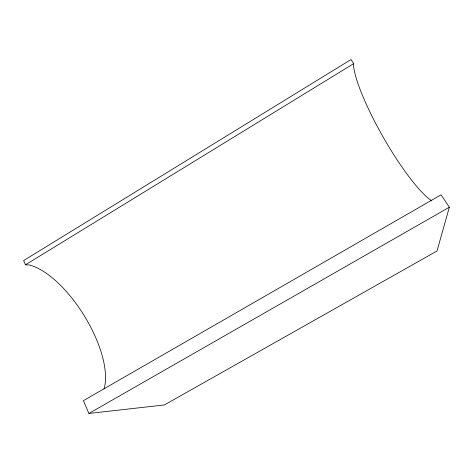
<?xml version="1.0" encoding="UTF-8"?>
<svg xmlns="http://www.w3.org/2000/svg" width="473" height="473" viewBox="0 0 473 473"><rect width="100%" height="100%" fill="white"/><g stroke="black" fill="none" stroke-linecap="round" stroke-linejoin="round"><path stroke-width="0.71" d="M104.007 388.948A78.116 33.453 58.2 0 0 85.134 317.164A78.116 33.453 58.2 0 0 29.332 264.986L25.459 264.809L23.65 260.57L351.031 59.539L353.739 63.607L353.603 66.433A83.963 15.999 60.2 0 0 384.851 140.008A83.963 15.999 60.2 0 0 431.766 200.83M449.35 207.221L437.005 251.003L164.397 404.953L88.883 413.461L83.419 400.661L441.078 194.793L449.35 207.221L88.883 413.461M25.459 264.809L353.739 63.607"/></g></svg>
